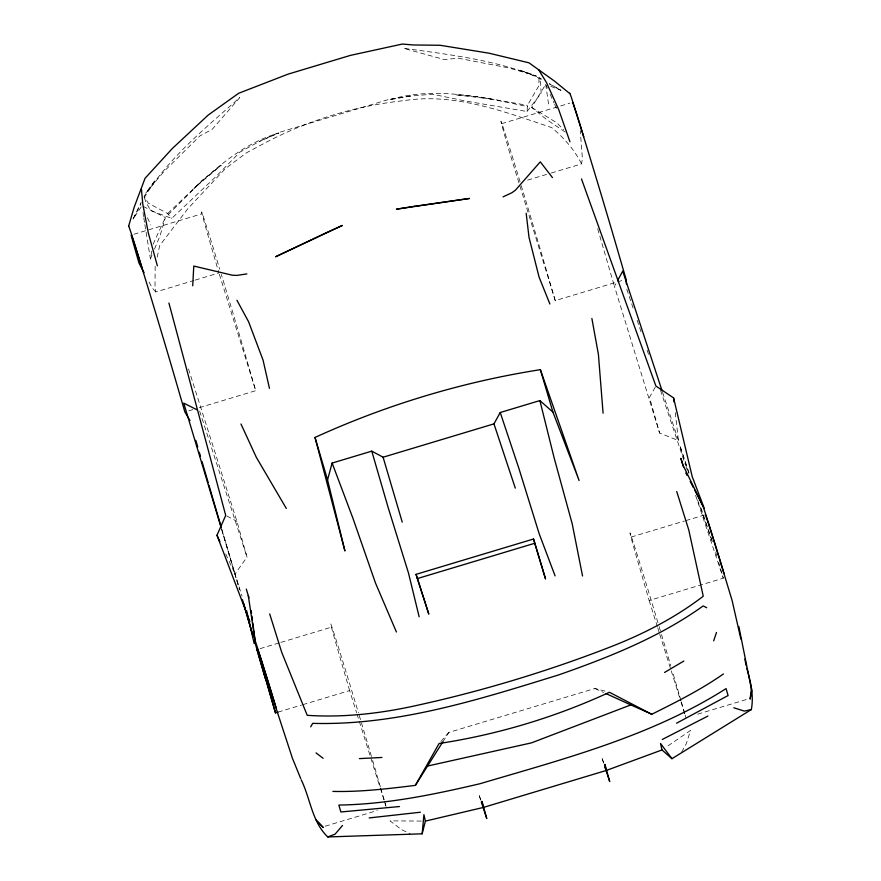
<?xml version="1.0" encoding="UTF-8"?>
<svg xmlns="http://www.w3.org/2000/svg" width="881" height="881" viewBox="0 0 881 881"><rect width="100%" height="100%" fill="white"/><g stroke="black" fill="none" stroke-linecap="round" stroke-linejoin="round"><path stroke-width="0.66" stroke-dasharray="4.41 3.3" d="M155.166 266.271L155.023 285.708L155.783 291.952L193.919 280.477M144.418 197.531L145.508 201.176L150.629 210.603L171.74 218.378L216.352 176.178L240.028 152.061L259.223 141.544L278.881 132.502L388.995 99.388L410.447 96.062L432.373 94.212L465.961 101.106L527.058 111.513L527.444 105.335L538.875 85.765L539.007 77.528C495.981 60.029 449.233 54.501 403.52 48.279L444.233 59.534L458.285 58.223L508.337 67.848L536.166 75.788L520.164 70.183L536.463 76.889L543.478 80.733M551.308 172.995L581.559 163.899L582.407 158.569L580.26 130.542M144.869 224.688L150.431 258.948L151.862 250.931M157.159 257.186L159.714 245.513L187.983 208.533L225.051 168.91L246.548 152.776L267.207 141.731A323.008 267.406 -15.9 0 1 403.751 100.665C454.563 92.56 504.328 111.689 551.726 127.613C563.84 137.755 574.489 149.682 581.559 163.899M143.118 206.385L165.364 217.563L160.155 235.469L154.527 249.059M150.431 258.948L151.961 255.237M153.063 244.257L165.364 217.563M141.202 206.903L133.053 219.083L141.158 202.3M133.053 219.083L141.015 203.764M144.077 197.873C168.139 158.029 205.427 128.141 239.808 97.516L212.244 129.298L199.877 135.938L164.042 171.399L145.618 193.236L155.496 179.867L144.055 196.309L148.316 203.214L167.72 213.521L171.74 218.378M675.253 412.572L678.436 440.544L659.605 433.067L614.442 286.391L616.986 281.678M681.63 752.077L686.299 743.718L690.495 730.503L666.377 746.956M655.266 387.166L649.517 397.309L659.605 433.067M565.184 132.051L546.297 119.331L531.684 107.394L545.713 84.356L547.376 88.1M442.923 741.703L448.814 732.43L594.906 688.49L606.789 691.585M188.501 368.919L236.945 521.387L247.032 557.144L235.029 573.894L242.055 596.151M527.058 111.513L541.187 93.144L540.46 82.396L539.007 77.528L541.33 78.883M440.863 741.483L448.814 732.43M168.051 214.81L202.949 179.834L221.252 165.21L193.941 188.435C218.884 165.165 245.568 142.612 278.98 132.954L259.223 141.544M167.72 213.521L202.949 179.834M133.879 234.269L202.09 213.753M501.608 123.681L569.831 103.165M195.241 280.081L218.917 272.967L209.898 241.923A89.697 0.925 73.3 0 1 219.732 269.223M527.631 180.12L549.997 173.392M188.82 410.821L192.752 409.632M199.315 407.661L255.732 390.69L245.986 357.157A89.697 0.925 73.3 0 0 221.318 274.42M520.043 181.772A89.697 0.925 73.3 0 0 509.405 151.851L555.239 300.619L624.772 279.706M260.06 648.647L279.563 642.789M280.874 642.392L331.597 627.129M631.115 537.058L684.449 521.012M685.748 520.627L703.963 515.154M278.088 712.101L301.511 705.053M302.811 704.668L349.636 690.583L356.596 712.718M657.942 622.713A94.289 0.969 73.3 0 0 634.926 551.407L649.154 600.501L723.301 578.2L718.742 562.519M325.221 826.191L377.332 810.52M697.686 714.172L748.498 698.897M410.447 96.062L389.094 99.839C434.707 86.03 482.469 97.229 527.774 106.623M421.305 821.081L390.03 820.861L401.251 829.45L410.205 833.811M491.257 99.024L455.444 94.774L478.978 96.822L527.444 105.335M550.823 86.36L561.043 90.369L549.447 83.607M594.906 688.49L603.573 692.455M226.835 516.013L236.945 521.387M549.337 83.948L561.043 90.369M531.684 107.394L556.825 122.822L563.554 129.65M155.783 291.952L152.215 287.944L147.832 279.706M225.701 553.951L228.62 560.184M229.203 561.428L235.029 573.894L221.616 529.239M147.468 217.783L150.794 224.985M550.162 94.322L554.061 103.033M554.623 104.277L557.398 110.51M697.576 499.923L712.663 542.531L699.966 504.989M689.008 472.623L679.813 445.434L688.777 473.317M603.782 763.232L601.734 757.197L603.837 763.673M480.839 800.212L478.79 794.166L480.894 800.642M686.024 466.831L686.894 469.419M695.561 495.32L723.301 578.2M626.798 289.199L633.285 308.647M637.172 320.321L641.071 331.994M647.117 350.142L648.845 355.329M660.519 390.338L685.594 465.531M662.578 392.32L678.436 440.544M199.668 411.13L247.032 557.144M649.154 600.501L657.336 626.545M657.744 627.845L659.373 633.054M659.781 634.364L670.826 669.516M671.234 670.826L680.639 700.769M681.057 702.08L684.735 713.797M685.143 715.097L685.958 717.696M357.003 714.017L379.909 786.942M380.317 788.242L383.995 799.959M384.402 801.27L386.043 806.478M219.325 274.266L255.732 390.69M221.461 528.974L239.445 589.279M221.726 528.864L239.522 589.62M715.702 552.068L716.848 555.988M597.681 228.697L614.442 286.391M681.002 700.692L677.258 687.808A94.289 0.969 73.3 0 0 672.379 671.168M681.376 701.981L685.572 716.385M555.239 300.619L545.493 267.075A89.697 0.925 73.3 0 0 521.211 185.605M380.372 786.909L377.74 777.89A94.289 0.969 73.3 0 0 372.465 759.874M380.746 788.198L386.065 806.467M349.636 690.583L335.419 641.478A94.289 0.969 73.3 0 1 358.424 712.795M142.997 212.541L143.614 216.583M143.823 217.937L144.66 223.334M545.713 84.356L548.709 105.313M359.206 715.394A94.289 0.969 73.3 0 1 372.057 758.486M659.12 626.622A94.289 0.969 73.3 0 1 661.091 633.208M661.488 634.529A94.289 0.969 73.3 0 1 670.837 665.937"/><path stroke-width="1.32" d="M192.719 285.774L193.776 266.062L232.507 275.246L236.934 275.401L246.867 273.903M671.961 758.695L660.53 743.498L661.983 749.951L671.961 758.695L751.35 709.557C753.916 695.627 750.7 681.641 746.78 668.305M422.142 833.822L423.926 814.65L425.391 821.103L422.142 833.822L327.765 836.95C311.929 821.786 310.442 798.66 301.214 779.795M751.504 688.468L750.105 699.118L751.779 690.825L738.851 626.556M327.545 479.87L332.126 463.065L371.771 451.149L383.103 457.217L493.966 423.871L500.243 412.506L539.888 400.58L552.927 412.088L579.103 480.541L540.383 369.668A643.956 476.247 -17.4 0 0 315.013 437.45L344.923 550.977L327.545 479.87L315.013 437.45M713.665 640.872L716.484 632.47M249.918 621.744L216.968 535.252L225.712 515.418L168.921 303.02M617.625 280.51L622.735 271.095L662.149 391.021M332.875 791.413C360.494 792.085 388.014 788.715 415.369 785.378L439.101 743.498A430.699 289.871 -16.2 0 0 609.421 692.268L651.764 714.282C676.278 702.036 700.946 689.713 723.433 673.954M310.674 726.847L312.7 723.356C397.177 725.724 479.11 699.514 558.796 674.868C609.178 657.215 659.539 637.194 703.203 605.919L706.705 607.736M415.369 785.378L442.923 741.703M342.522 825.464L335.066 834.175L327.765 836.95M664.56 672.445L683.865 661.036M676.564 723.213L728.091 695.538L726.065 688.612C651.092 736.296 564.104 758.827 479.848 783.76C433.507 794.618 386.616 804.32 338.855 805.069L340.881 811.985L399.467 806.544M662.259 739.489L707.928 716.055M503.073 196.859L512.015 192.675L515.44 190.153L540.284 161.851L552.442 177.588M651.764 714.282L630.829 704.91L531.463 742.87L427.472 766.063M661.983 749.951L606.238 770.479L483.295 807.459L425.391 821.103M416.052 574.346L428.739 613.903L416.052 574.346L533.523 539.018L545.493 578.784L533.523 539.018M417.286 578.597L534.756 543.269M258.287 653.911L275.489 712.883L278.088 712.101M751.35 709.557L744.313 711.099L733.84 707.784M369.172 817.931L420.391 812.227M359.393 758.618L381.925 757.451M606.051 693.589L630.829 704.91M197.212 409.896L183.733 403.124L221.219 527.917M704.194 508.194L692.202 476.599L673.591 397.926L655.905 386.032L581.493 178.942M316.059 752.892L323.118 758.321M317.182 821.521L323.239 827.501L315.805 819.506M538.588 69.621L546.55 82.704L558.675 109.486L569.941 141.764M286.303 508.436L256.316 457.305L240.976 423.992M189.999 420.567L184.878 412L175.132 378.456A89.697 0.925 73.3 0 0 156.763 316.543L150.089 294.485A89.697 0.925 73.3 0 0 132.04 236.868L131.247 235.062A89.697 0.925 73.3 0 0 139.055 263.232L144.066 272.647M236.934 300.267L248.585 321.741L263.056 360.12L269.454 388.334M685.814 472.932L687.07 475.366M690.241 481.478L693.402 487.578M694.668 490.023L702.884 505.892A105.797 1.09 73.3 0 1 724.171 573.85M702.884 505.892L682.874 464.86L680.881 458.373L683.447 466.853M216.968 535.252L219.876 541.485M572.452 102.372L572.815 103.198M705.263 514.757L705.681 515.704M396.406 631.985L375.471 583.002L353.028 518.524L332.126 463.065M300.696 778.529L292.426 758.255L277.262 711.903A94.289 0.969 73.3 0 0 258.287 651.334L257.45 649.429L275.489 712.883M549.887 303.989L539.084 277.108L529.018 237.396L526.177 213.279M555.085 575.899L539.183 533.765L518.953 468.626L500.243 412.506M605.005 766.855L606.238 770.479L604.884 764.378L609.707 781.568L605.093 767.549M493.966 423.871L515.297 488.14M481.312 801.941L486.764 818.537L481.94 801.347L483.295 807.459M676.729 491.521L688.766 529.933L703.247 596.228C674.064 618.649 640.883 635.333 606.591 648.405A479.132 172.72 -16.5 0 1 417.55 705.252C381.44 713.357 344.251 717.773 307.227 715.328L281.722 652.347L269.696 613.936M246.295 589.081L248.949 597.814M540.383 369.668L552.927 412.088M383.103 457.217L402.243 522.147M195.802 440.379L197.74 446.986M199.293 452.261L200.45 456.226M201.991 461.512L208.191 482.645M208.962 485.277L221.34 527.543M243.387 602.802L253.321 636.875M254.851 642.117L257.527 651.29M371.771 451.149L388.268 507.93L408.498 573.068L419.147 616.788M242.484 599.774L253.133 636.511M256.558 648.328L265.313 678.502M157.369 265.842L148.305 232.903L142.788 204.139L141.434 189.063M539.888 400.58L554.182 458.032L572.21 523.832L582.55 575.998M246.592 610.621L254.18 643.526M744.83 659.043L746.174 665.673M740.866 639.033L732.089 600.413L725.063 577.231A94.289 0.969 73.3 0 0 706.099 516.662M591.878 318.459L598.408 354.415L603.078 413.178M248.277 595.567L255.083 640.564A105.797 1.09 73.3 0 1 276.359 708.522M251.184 610.698L251.537 613.407M251.9 616.127L252.429 620.202M252.781 622.911L255.083 640.564M673.591 397.926L674.042 401.923M626.446 284.255L626.083 279.31L616.337 245.766A89.697 0.925 73.3 0 0 597.968 183.854L591.294 161.796A89.697 0.925 73.3 0 0 573.245 104.178M142.535 269.443A98.892 1.024 73.3 0 0 128.604 226.263L134.099 207.409L145.046 178.303L172.346 148.482L208.224 115.048L238.63 93.287L288.054 74.147L350.462 55.371L402.342 44.05L413.475 44.975L440.203 45.283L489.12 53.212L528.985 62.826L554.38 81.019L569.798 93.573A98.892 1.024 73.3 0 1 583.74 136.753M326.102 232.826L275.544 256.789L342.324 225.459L326.102 232.826M414.202 206.33L396.428 209.182L469.485 198.467L414.202 206.33"/></g></svg>
